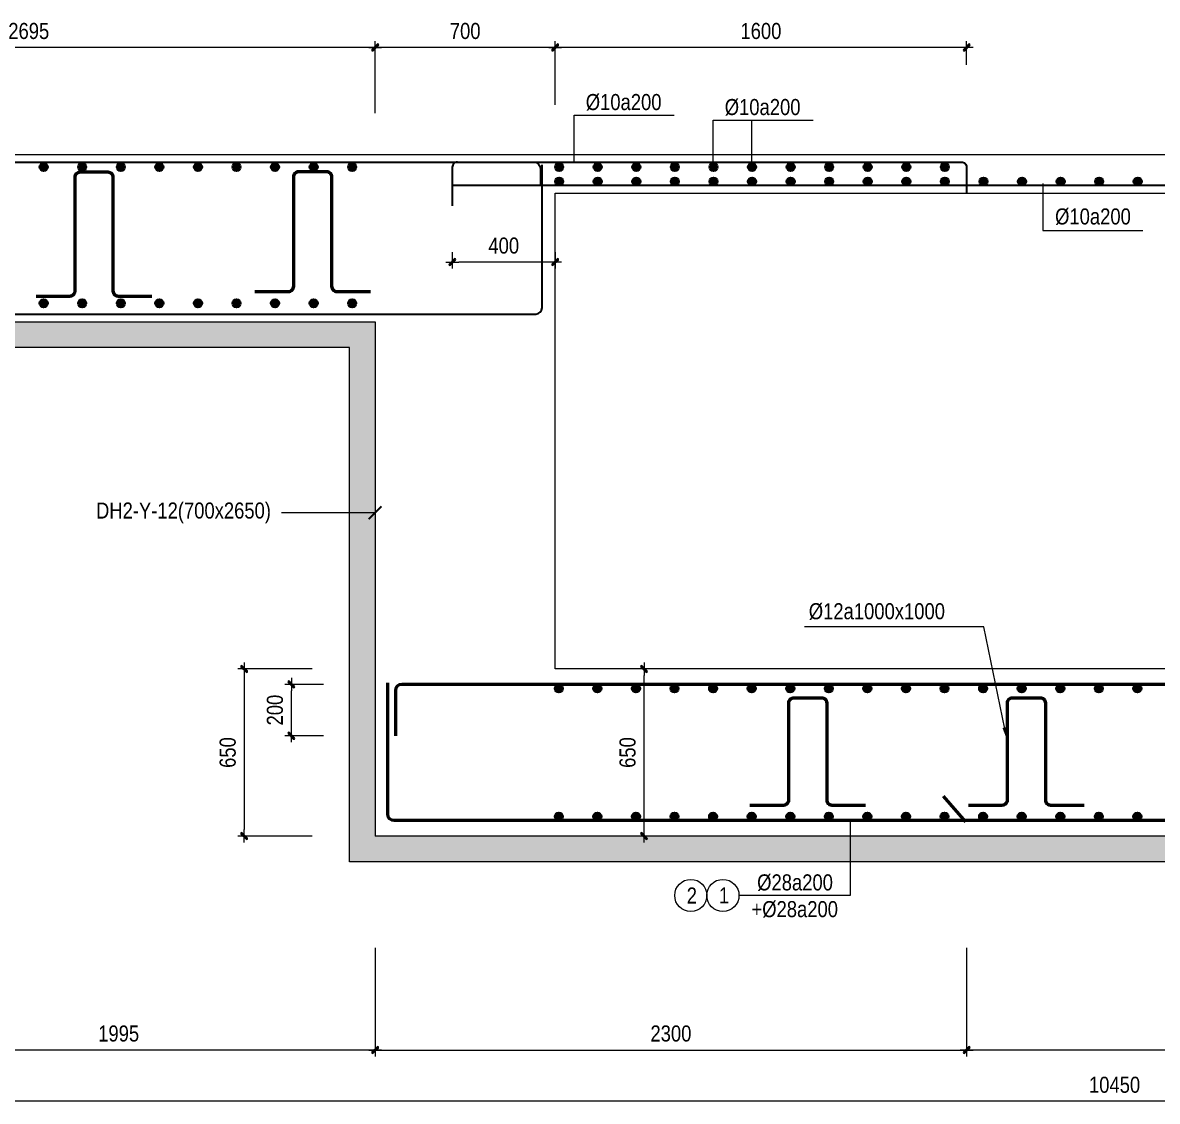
# Model space of a CAD drawing. Header units: millimetres. Extents: x 2356525 to 2927188, y -665534 to -417818.
# Drawn here: x 2579096 to 2583508, y -606004 to -601809 of the extents above; entities that cross this region are included whole.
import ezdxf
from ezdxf.enums import TextEntityAlignment as Align

# ---------------------------------------------------------------- set-up
doc = ezdxf.new("R2010")
doc.units = ezdxf.units.MM
doc.header["$LTSCALE"] = 200
doc.header["$MEASUREMENT"] = 0
doc.layers.get('0').update_dxf_attribs({"lineweight": 9})
doc.layers.get('Defpoints').update_dxf_attribs({"color": 10, "lineweight": 0})
for name, color, linetype, lineweight in [('CTHEP', 50, 'Continuous', 50), ('DBAO', 90, 'Continuous', 13), ('DGIONG', 130, 'Continuous', 13), ('HATCH', 154, 'Continuous', 9), ('KTH', 154, 'Continuous', 9), ('Start Thepsan lop duoi', 6, 'Continuous', 30), ('STICK', 1, 'Continuous', 9), ('TEXT', 7, 'Continuous', 15)]:
    doc.layers.add(name, color=color, linetype=linetype, lineweight=lineweight)
doc.styles.add('Star-HelCon', font='')
doc.styles.add('TTP-HelCon', font='')
doc.styles.get('Star-HelCon').set_extended_font_data('VNI-Helve-Condense')
doc.styles.get('TTP-HelCon').set_extended_font_data('VNI-Helve-Condense')
doc.dimstyles.new('TTP-100', dxfattribs={"dimscale": 100, "dimtxt": 2.5, "dimasz": 1, "dimexe": 1, "dimexo": 0, "dimgap": 0.09, "dimtad": 0, "dimdec": 4, "dimrnd": 1, "dimdsep": 46, "dimtxsty": 'TTP-HelCon', "dimblk": 'Stick', "dimcen": 0.09, "dimdle": 1.5, "dimclrd": 256, "dimclre": 256, "dimclrt": 7, "dimadec": 0, "dimazin": 0, "dimtfac": 1, "dimtdec": 4, "dimtix": 1, "dimtmove": 0, "dimatfit": 3, "dimfxl": 1, "dimtvp": 1, "dimtolj": 1, "dimtzin": 0, "dimlwd": -1, "dimlwe": -1, "dimarcsym": 1})
doc.dimstyles.new('TTP-25', dxfattribs={"dimscale": 25, "dimtxt": 2.5, "dimasz": 1, "dimexe": 1, "dimexo": 1, "dimgap": 0.09, "dimtad": 0, "dimdec": 4, "dimrnd": 1, "dimzin": 9, "dimdsep": 46, "dimtxsty": 'TTP-HelCon', "dimblk": 'Stick', "dimcen": 0.09, "dimdle": 1.5, "dimclrd": 256, "dimclre": 256, "dimclrt": 7, "dimadec": 0, "dimazin": 0, "dimtfac": 1, "dimtdec": 4, "dimtmove": 0, "dimatfit": 3, "dimldrblk": 'ARCHTICK', "dimfxl": 1, "dimtvp": 1, "dimtolj": 1, "dimtzin": 0, "dimarcsym": 0})

# ---------------------------------------------------------------- blocks, each defined once
blk = doc.blocks.new('Stick')
at = {"layer": 'STICK'}
h = blk.add_hatch(color=256, dxfattribs=at)
edge = h.paths.add_edge_path()
edge.add_line((0.3, 0.5), (-0.5, -0.3))
edge.add_arc((-0.4, -0.4), 0.141, 135, 315)
edge.add_line((-0.3, -0.5), (0.5, 0.3))
edge.add_arc((0.4, 0.4), 0.141, 315, 495)
blk.add_line((1, 0), (-1, 0), dxfattribs=at)
blk.add_lwpolyline([(0.3, 0.5), (-0.5, -0.3, 1), (-0.3, -0.5), (0.5, 0.3, 1), (0.3, 0.5, 1)], format="xyb", dxfattribs=at)
blk = doc.blocks.new('*D543')
at = {"layer": 'Defpoints', "color": 0, "transparency": 16777216}
for p in [(893.8, 926.4, 0), (2493.9, 833.9, 0), (893.8, 678.8, 0)]:
    blk.add_point(p, dxfattribs=at)
at = {"layer": 'KTH', "lineweight": -2, "transparency": 16777216}
for p, q in [((893.8, 703.8, 0), (893.8, 951.4, 0)), ((2493.9, 858.9, 0), (2493.9, 951.4, 0)), ((2468.9, 926.4, 0), (918.8, 926.4, 0))]:
    blk.add_line(p, q, dxfattribs=at)
at = {"layer": 'KTH', "lineweight": -2, "transparency": 16777216, "xscale": 25, "yscale": 25, "zscale": 25, "rotation": 180}
blk.add_blockref('Stick', (893.8, 926.4, 0), dxfattribs=at)
at = {"layer": 'KTH', "lineweight": -2, "transparency": 16777216, "xscale": 25, "yscale": 25, "zscale": 25}
blk.add_blockref('Stick', (2493.9, 926.4, 0), dxfattribs=at)
at = {"layer": 'KTH', "color": 7, "transparency": 16777216, "insert": (1693.9, 990.2, 0), "char_height": 62.5, "attachment_point": 5, "style": 'TTP-HelCon'}
blk.add_mtext('\\A1;1600', dxfattribs=at)
blk = doc.blocks.new('_ArchTick')
at = {"color": 0, "linetype": 'ByBlock', "const_width": 0.15}
blk.add_lwpolyline([(-0.5, -0.5), (0.5, 0.5)], dxfattribs=at)
blk = doc.blocks.new('*D544')
at = {"layer": 'Defpoints', "color": 0, "transparency": 16777216}
for p in [(-2155.8, -2549.6, 0), (8294.2, -2549.6, 0), (-2155.8, -3172.1, 0)]:
    blk.add_point(p, dxfattribs=at)
at = {"layer": 'KTH', "lineweight": -2, "transparency": 16777216}
for p, q in [((-2155.8, -2574.6, 0), (-2155.8, -3197.1, 0)), ((8294.2, -2574.6, 0), (8294.2, -3197.1, 0)), ((8269.2, -3172.1, 0), (-2130.8, -3172.1, 0))]:
    blk.add_line(p, q, dxfattribs=at)
at = {"layer": 'KTH', "lineweight": -2, "transparency": 16777216, "xscale": 25, "yscale": 25, "zscale": 25, "rotation": 180}
blk.add_blockref('Stick', (-2155.8, -3172.1, 0), dxfattribs=at)
at = {"layer": 'KTH', "lineweight": -2, "transparency": 16777216, "xscale": 25, "yscale": 25, "zscale": 25}
blk.add_blockref('Stick', (8294.2, -3172.1, 0), dxfattribs=at)
at = {"layer": 'KTH', "color": 7, "transparency": 16777216, "insert": (3069.2, -3108.2, 0), "char_height": 62.5, "attachment_point": 5, "style": 'TTP-HelCon'}
blk.add_mtext('\\A1;10450', dxfattribs=at)
blk = doc.blocks.new('*D545')
at = {"layer": 'Defpoints', "color": 0, "transparency": 16777216}
for p in [(1239.2, -1490.6, 0), (1421.3, -1490.6, 0), (1421.3, -2140.6, 0)]:
    blk.add_point(p, dxfattribs=at)
at = {"layer": 'KTH', "lineweight": -2, "transparency": 16777216}
for p, q in [((1396.3, -1490.6, 0), (1214.2, -1490.6, 0)), ((1239.2, -2115.6, 0), (1239.2, -1515.6, 0)), ((1396.3, -2140.6, 0), (1214.2, -2140.6, 0))]:
    blk.add_line(p, q, dxfattribs=at)
at = {"layer": 'KTH', "lineweight": -2, "transparency": 16777216, "xscale": 25, "yscale": 25, "zscale": 25}
for p, rotation in [((1239.2, -1490.6, 0), 90), ((1239.2, -2140.6, 0), 270)]:
    blk.add_blockref('Stick', p, dxfattribs=dict(at, rotation=rotation))
at = {"layer": 'KTH', "color": 7, "transparency": 16777216, "insert": (1175.4, -1815.6, 0), "char_height": 62.5, "attachment_point": 5, "rotation": 90, "style": 'TTP-HelCon'}
blk.add_mtext('\\A1;650', dxfattribs=at)
blk = doc.blocks.new('*D552')
at = {"layer": 'Defpoints', "color": 0, "transparency": 16777216}
for p in [(493.8, 155.8, 0), (893.8, 155.8, 0), (493.8, 91.8, 0)]:
    blk.add_point(p, dxfattribs=at)
at = {"layer": 'KTH', "lineweight": -2, "transparency": 16777216}
for p, q in [((493.8, 130.8, 0), (493.8, 66.8, 0)), ((868.8, 91.8, 0), (518.8, 91.8, 0)), ((893.8, 130.8, 0), (893.8, 66.8, 0))]:
    blk.add_line(p, q, dxfattribs=at)
at = {"layer": 'KTH', "lineweight": -2, "transparency": 16777216, "xscale": 25, "yscale": 25, "zscale": 25, "rotation": 180}
blk.add_blockref('Stick', (493.8, 91.8, 0), dxfattribs=at)
at = {"layer": 'KTH', "lineweight": -2, "transparency": 16777216, "xscale": 25, "yscale": 25, "zscale": 25}
blk.add_blockref('Stick', (893.8, 91.8, 0), dxfattribs=at)
at = {"layer": 'KTH', "color": 7, "transparency": 16777216, "insert": (693.8, 155.6, 0), "char_height": 62.5, "attachment_point": 5, "style": 'TTP-HelCon'}
blk.add_mtext('\\A1;400', dxfattribs=at)
blk = doc.blocks.new('*D556')
at = {"layer": 'Defpoints', "color": 0, "transparency": 16777216}
for p in [(193.8, -2549.6, 0), (2493.9, -2549.6, 0), (2493.9, -2972.6, 0)]:
    blk.add_point(p, dxfattribs=at)
at = {"layer": 'KTH', "lineweight": -2, "transparency": 16777216}
for p, q in [((193.8, -2574.6, 0), (193.8, -2997.6, 0)), ((2493.9, -2574.6, 0), (2493.9, -2997.6, 0)), ((218.8, -2972.6, 0), (2468.9, -2972.6, 0))]:
    blk.add_line(p, q, dxfattribs=at)
at = {"layer": 'KTH', "lineweight": -2, "transparency": 16777216, "xscale": 25, "yscale": 25, "zscale": 25, "rotation": 180}
blk.add_blockref('Stick', (193.8, -2972.6, 0), dxfattribs=at)
at = {"layer": 'KTH', "lineweight": -2, "transparency": 16777216, "xscale": 25, "yscale": 25, "zscale": 25}
blk.add_blockref('Stick', (2493.9, -2972.6, 0), dxfattribs=at)
at = {"layer": 'KTH', "color": 7, "transparency": 16777216, "insert": (1343.9, -2908.7, 0), "char_height": 62.5, "attachment_point": 5, "style": 'TTP-HelCon'}
blk.add_mtext('\\A1;2300', dxfattribs=at)
blk = doc.blocks.new('*D557')
at = {"layer": 'Defpoints', "color": 0, "transparency": 16777216}
for p in [(2493.9, -2810.1, 0), (5694.1, -2810.1, 0), (2493.9, -2972.6, 0)]:
    blk.add_point(p, dxfattribs=at)
at = {"layer": 'KTH', "lineweight": -2, "transparency": 16777216}
for p, q in [((2493.9, -2835.1, 0), (2493.9, -2997.6, 0)), ((5694.1, -2835.1, 0), (5694.1, -2997.6, 0)), ((5669.1, -2972.6, 0), (2518.9, -2972.6, 0))]:
    blk.add_line(p, q, dxfattribs=at)
at = {"layer": 'KTH', "lineweight": -2, "transparency": 16777216, "xscale": 25, "yscale": 25, "zscale": 25, "rotation": 180}
blk.add_blockref('Stick', (2493.9, -2972.6, 0), dxfattribs=at)
at = {"layer": 'KTH', "lineweight": -2, "transparency": 16777216, "xscale": 25, "yscale": 25, "zscale": 25}
blk.add_blockref('Stick', (5694.1, -2972.6, 0), dxfattribs=at)
at = {"layer": 'KTH', "color": 7, "transparency": 16777216, "insert": (4094, -2908.7, 0), "char_height": 62.5, "attachment_point": 5, "style": 'TTP-HelCon'}
blk.add_mtext('\\A1;3200', dxfattribs=at)
blk = doc.blocks.new('*D558')
at = {"layer": 'Defpoints', "color": 0, "transparency": 16777216}
for p in [(-132.1, -1550.6, 0), (18.2, -1550.6, 0), (18.2, -1750.6, 0)]:
    blk.add_point(p, dxfattribs=at)
at = {"layer": 'KTH', "lineweight": -2, "transparency": 16777216}
for p, q in [((-6.8, -1550.6, 0), (-157.1, -1550.6, 0)), ((-132.1, -1725.6, 0), (-132.1, -1575.6, 0)), ((-6.8, -1750.6, 0), (-157.1, -1750.6, 0))]:
    blk.add_line(p, q, dxfattribs=at)
at = {"layer": 'KTH', "lineweight": -2, "transparency": 16777216, "xscale": 25, "yscale": 25, "zscale": 25}
for p, rotation in [((-132.1, -1550.6, 0), 90), ((-132.1, -1750.6, 0), 270)]:
    blk.add_blockref('Stick', p, dxfattribs=dict(at, rotation=rotation))
at = {"layer": 'KTH', "color": 7, "transparency": 16777216, "insert": (-195.9, -1650.6, 0), "char_height": 62.5, "attachment_point": 5, "rotation": 90, "style": 'TTP-HelCon'}
blk.add_mtext('\\A1;200', dxfattribs=at)
blk = doc.blocks.new('*D559')
at = {"layer": 'Defpoints', "color": 0, "transparency": 16777216}
for p in [(-2500.8, 926.4, 0), (-2500.8, 833.9, 0), (193.9, 833.9, 0)]:
    blk.add_point(p, dxfattribs=at)
at = {"layer": 'KTH', "lineweight": -2, "transparency": 16777216}
for p, q in [((-2500.8, 858.9, 0), (-2500.8, 951.4, 0)), ((193.9, 858.9, 0), (193.9, 951.4, 0)), ((168.9, 926.4, 0), (-2475.8, 926.4, 0))]:
    blk.add_line(p, q, dxfattribs=at)
at = {"layer": 'KTH', "lineweight": -2, "transparency": 16777216, "xscale": 25, "yscale": 25, "zscale": 25, "rotation": 180}
blk.add_blockref('Stick', (-2500.8, 926.4, 0), dxfattribs=at)
at = {"layer": 'KTH', "lineweight": -2, "transparency": 16777216, "xscale": 25, "yscale": 25, "zscale": 25}
blk.add_blockref('Stick', (193.9, 926.4, 0), dxfattribs=at)
at = {"layer": 'KTH', "color": 7, "transparency": 16777216, "insert": (-1153.4, 990.2, 0), "char_height": 62.5, "attachment_point": 5, "style": 'TTP-HelCon'}
blk.add_mtext('\\A1;2695', dxfattribs=at)
blk = doc.blocks.new('*D560')
at = {"layer": 'Defpoints', "color": 0, "transparency": 16777216}
for p in [(-1801.2, -2549.6, 0), (193.8, -2549.6, 0), (-1801.2, -2972.6, 0)]:
    blk.add_point(p, dxfattribs=at)
at = {"layer": 'KTH', "lineweight": -2, "transparency": 16777216}
for p, q in [((-1801.2, -2574.6, 0), (-1801.2, -2997.6, 0)), ((193.8, -2574.6, 0), (193.8, -2997.6, 0)), ((168.8, -2972.6, 0), (-1776.2, -2972.6, 0))]:
    blk.add_line(p, q, dxfattribs=at)
at = {"layer": 'KTH', "lineweight": -2, "transparency": 16777216, "xscale": 25, "yscale": 25, "zscale": 25, "rotation": 180}
blk.add_blockref('Stick', (-1801.2, -2972.6, 0), dxfattribs=at)
at = {"layer": 'KTH', "lineweight": -2, "transparency": 16777216, "xscale": 25, "yscale": 25, "zscale": 25}
blk.add_blockref('Stick', (193.8, -2972.6, 0), dxfattribs=at)
at = {"layer": 'KTH', "color": 7, "transparency": 16777216, "insert": (-803.7, -2908.7, 0), "char_height": 62.5, "attachment_point": 5, "style": 'TTP-HelCon'}
blk.add_mtext('\\A1;1995', dxfattribs=at)
blk = doc.blocks.new('*D563')
at = {"layer": 'Defpoints', "color": 0, "transparency": 16777216}
for p in [(-26.4, -1490.6, 0), (-315.7, -2140.6, 0), (-26.4, -2140.6, 0)]:
    blk.add_point(p, dxfattribs=at)
at = {"layer": 'KTH', "lineweight": -2, "transparency": 16777216}
for p, q in [((-51.4, -1490.6, 0), (-340.7, -1490.6, 0)), ((-315.7, -1515.6, 0), (-315.7, -2115.6, 0)), ((-51.4, -2140.6, 0), (-340.7, -2140.6, 0))]:
    blk.add_line(p, q, dxfattribs=at)
at = {"layer": 'KTH', "lineweight": -2, "transparency": 16777216, "xscale": 25, "yscale": 25, "zscale": 25}
for p, rotation in [((-315.7, -1490.6, 0), 90), ((-315.7, -2140.6, 0), 270)]:
    blk.add_blockref('Stick', p, dxfattribs=dict(at, rotation=rotation))
at = {"layer": 'KTH', "color": 7, "transparency": 16777216, "insert": (-379.5, -1815.6, 0), "char_height": 62.5, "attachment_point": 5, "rotation": 90, "style": 'TTP-HelCon'}
blk.add_mtext('\\A1;650', dxfattribs=at)
blk = doc.blocks.new('*D564')
at = {"layer": 'Defpoints', "color": 0, "transparency": 16777216}
for p in [(193.8, 926.4, 0), (893.8, 678.8, 0), (193.8, 645.9, 0)]:
    blk.add_point(p, dxfattribs=at)
at = {"layer": 'KTH', "lineweight": -2, "transparency": 16777216}
for p, q in [((193.8, 670.9, 0), (193.8, 951.4, 0)), ((893.8, 703.8, 0), (893.8, 951.4, 0)), ((868.8, 926.4, 0), (218.8, 926.4, 0))]:
    blk.add_line(p, q, dxfattribs=at)
at = {"layer": 'KTH', "lineweight": -2, "transparency": 16777216, "xscale": 25, "yscale": 25, "zscale": 25, "rotation": 180}
blk.add_blockref('Stick', (193.8, 926.4, 0), dxfattribs=at)
at = {"layer": 'KTH', "lineweight": -2, "transparency": 16777216, "xscale": 25, "yscale": 25, "zscale": 25}
blk.add_blockref('Stick', (893.8, 926.4, 0), dxfattribs=at)
at = {"layer": 'KTH', "color": 7, "transparency": 16777216, "insert": (543.8, 990.2, 0), "char_height": 62.5, "attachment_point": 5, "style": 'TTP-HelCon'}
blk.add_mtext('\\A1;700', dxfattribs=at)
blk = doc.blocks.new('zsfdxgfh')
at = {"layer": 'HATCH'}
h = blk.add_hatch(dxfattribs=at)
h.set_pattern_fill('AR-CONC', color=256, scale=25, style=0)
h.set_pattern_definition([(50, (-2580273.02, 602831.82), (179.315046, -15.688034), [18.75, -206.25]), (355, (-2580273.02, 602831.82), (-34.687833, 188.048033), [15, -165]), (100.4514, (-2580258.07, 602830.51), (144.627345, 172.359886), [15.935047, -175.285528]), (46.1842, (-2580273.02, 602881.82), (266.810262, -41.379754), [28.125, -309.375]), (96.6356, (-2580250.78, 602878.37), (233.665676, 243.529468), [23.902572, -262.92825]), (351.1842, (-2580273.02, 602881.82), (233.665486, 243.52965), [22.5, -247.5]), (21, (-2580248.02, 602869.32), (149.226763, -100.654723), [18.75, -206.25]), (326, (-2580248.02, 602869.32), (60.828833, 181.287511), [15, -165]), (71.4514, (-2580235.58, 602860.93), (210.055657, 80.632624), [15.935047, -175.285528]), (37.5, (-2580273.02, 602831.82), (3.0399638, 83.2234635), [0, -163, 0, -167.5, 0, -165.625]), (7.5, (-2580273.02, 602831.82), (65.7673844, 98.602928), [0, -95.5, 0, -159.25, 0, -63.125]), (327.5, (-2580328.77, 602831.82), (133.455609, -5.638718), [0, -62.5, 0, -195, 0, -258.75]), (317.5, (-2580353.77, 602831.82), (145.7965423, 25.0262456), [0, -81.25, 0, -129.5, 0, -183.75])])
h.paths.add_polyline_path([(8694.09261, -240.55387), (11694.41344, -240.55386), (11694.41344, -140.55386), (12557.79225, -140.55385), (12557.79222, -40.5536), (11594.41344, -40.55356), (11594.41344, -140.55386), (9422.19353, -140.55387), (8594.08645, -140.55387), (8594.08645, -2140.60882), (193.81302, -2140.60882), (193.81301, -140.55473), (-1806.06956, -140.55439), (-1806.06954, -1390.52809), (-2506.18698, -1390.52809), (-2506.18678, -40.55426), (-3560.95211, -40.55406), (-3560.95187, -140.5552), (-3341.68698, -140.55468), (-2605.82998, -140.55469), (-2606.22456, -1490.52809), (-1706.06954, -1490.52809), (-1706.06954, -240.55471), (93.81302, -240.55473), (93.69255, -2240.11534), (8694.21587, -2240.60882)])
at = {"layer": 'Start Thepsan lop duoi'}
h = blk.add_hatch(color=256, dxfattribs=at)
h.dxf.hatch_style = 1
h.paths.add_polyline_path([(-1111.42952, 461.32923, -1), (-1079.59472, 461.32923, -1)])
h = blk.add_hatch(color=256, dxfattribs=at)
h.dxf.hatch_style = 1
h.paths.add_polyline_path([(-961.42952, 461.32923, -1), (-929.59472, 461.32923, -1)])
h = blk.add_hatch(color=256, dxfattribs=at)
h.dxf.hatch_style = 1
h.paths.add_polyline_path([(-811.42952, 461.32923, -1), (-779.59472, 461.32923, -1)])
h = blk.add_hatch(color=256, dxfattribs=at)
h.dxf.hatch_style = 1
h.paths.add_polyline_path([(-661.42952, 461.32923, -1), (-629.59472, 461.32923, -1)])
h = blk.add_hatch(color=256, dxfattribs=at)
h.dxf.hatch_style = 1
h.paths.add_polyline_path([(-511.42952, 461.32923, -1), (-479.59472, 461.32923, -1)])
h = blk.add_hatch(color=256, dxfattribs=at)
h.dxf.hatch_style = 1
h.paths.add_polyline_path([(-361.42952, 461.32923, -1), (-329.59472, 461.32923, -1)])
h = blk.add_hatch(color=256, dxfattribs=at)
h.dxf.hatch_style = 1
h.paths.add_polyline_path([(-211.42952, 461.32923, -1), (-179.59472, 461.32923, -1)])
h = blk.add_hatch(color=256, dxfattribs=at)
h.dxf.hatch_style = 1
h.paths.add_polyline_path([(-61.42952, 461.32923, -1), (-29.59472, 461.32923, -1)])
h = blk.add_hatch(color=256, dxfattribs=at)
h.dxf.hatch_style = 1
h.paths.add_polyline_path([(88.57048, 461.32923, -1), (120.40528, 461.32923, -1)])
h = blk.add_hatch(color=256, dxfattribs=at)
h.dxf.hatch_style = 1
h.paths.add_polyline_path([(893.39698, 461.32923, -1), (925.23178, 461.32923, -1)])
h = blk.add_hatch(color=256, dxfattribs=at)
h.dxf.hatch_style = 1
h.paths.add_polyline_path([(1043.39698, 461.32923, -1), (1075.23178, 461.32923, -1)])
h = blk.add_hatch(color=256, dxfattribs=at)
h.dxf.hatch_style = 1
h.paths.add_polyline_path([(1193.39698, 461.32923, -1), (1225.23178, 461.32923, -1)])
h = blk.add_hatch(color=256, dxfattribs=at)
h.dxf.hatch_style = 1
h.paths.add_polyline_path([(1343.39698, 461.32923, -1), (1375.23178, 461.32923, -1)])
h = blk.add_hatch(color=256, dxfattribs=at)
h.dxf.hatch_style = 1
h.paths.add_polyline_path([(1493.39698, 461.32923, -1), (1525.23178, 461.32923, -1)])
h = blk.add_hatch(color=256, dxfattribs=at)
h.dxf.hatch_style = 1
h.paths.add_polyline_path([(1643.39698, 461.32923, -1), (1675.23178, 461.32923, -1)])
h = blk.add_hatch(color=256, dxfattribs=at)
h.dxf.hatch_style = 1
h.paths.add_polyline_path([(1793.39698, 461.32923, -1), (1825.23178, 461.32923, -1)])
h = blk.add_hatch(color=256, dxfattribs=at)
h.dxf.hatch_style = 1
h.paths.add_polyline_path([(1943.39698, 461.32923, -1), (1975.23178, 461.32923, -1)])
h = blk.add_hatch(color=256, dxfattribs=at)
h.dxf.hatch_style = 1
h.paths.add_polyline_path([(2093.39698, 461.32923, -1), (2125.23178, 461.32923, -1)])
h = blk.add_hatch(color=256, dxfattribs=at)
h.dxf.hatch_style = 1
h.paths.add_polyline_path([(2243.39698, 461.32923, -1), (2275.23178, 461.32923, -1)])
h = blk.add_hatch(color=256, dxfattribs=at)
h.dxf.hatch_style = 1
h.paths.add_polyline_path([(2393.39698, 461.32923, -1), (2425.23178, 461.32923, -1)])
h = blk.add_hatch(color=256, dxfattribs=at)
h.dxf.hatch_style = 1
h.paths.add_polyline_path([(893.39698, 405.31087, -1), (925.23178, 405.31087, -1)])
h = blk.add_hatch(color=256, dxfattribs=at)
h.dxf.hatch_style = 1
h.paths.add_polyline_path([(1043.39698, 405.31087, -1), (1075.23178, 405.31087, -1)])
h = blk.add_hatch(color=256, dxfattribs=at)
h.dxf.hatch_style = 1
h.paths.add_polyline_path([(1193.39698, 405.31087, -1), (1225.23178, 405.31087, -1)])
h = blk.add_hatch(color=256, dxfattribs=at)
h.dxf.hatch_style = 1
h.paths.add_polyline_path([(1343.39698, 405.31087, -1), (1375.23178, 405.31087, -1)])
h = blk.add_hatch(color=256, dxfattribs=at)
h.dxf.hatch_style = 1
h.paths.add_polyline_path([(1493.39698, 405.31087, -1), (1525.23178, 405.31087, -1)])
h = blk.add_hatch(color=256, dxfattribs=at)
h.dxf.hatch_style = 1
h.paths.add_polyline_path([(1643.39698, 405.31087, -1), (1675.23178, 405.31087, -1)])
h = blk.add_hatch(color=256, dxfattribs=at)
h.dxf.hatch_style = 1
h.paths.add_polyline_path([(1793.39698, 405.31087, -1), (1825.23178, 405.31087, -1)])
h = blk.add_hatch(color=256, dxfattribs=at)
h.dxf.hatch_style = 1
h.paths.add_polyline_path([(1943.39698, 405.31087, -1), (1975.23178, 405.31087, -1)])
h = blk.add_hatch(color=256, dxfattribs=at)
h.dxf.hatch_style = 1
h.paths.add_polyline_path([(2093.39698, 405.31087, -1), (2125.23178, 405.31087, -1)])
h = blk.add_hatch(color=256, dxfattribs=at)
h.dxf.hatch_style = 1
h.paths.add_polyline_path([(2243.39698, 405.31087, -1), (2275.23178, 405.31087, -1)])
h = blk.add_hatch(color=256, dxfattribs=at)
h.dxf.hatch_style = 1
h.paths.add_polyline_path([(2393.39698, 405.31087, -1), (2425.23178, 405.31087, -1)])
h = blk.add_hatch(color=256, dxfattribs=at)
h.dxf.hatch_style = 1
h.paths.add_polyline_path([(2543.39698, 405.31087, -1), (2575.23178, 405.31087, -1)])
h = blk.add_hatch(color=256, dxfattribs=at)
h.dxf.hatch_style = 1
h.paths.add_polyline_path([(2693.39698, 405.31087, -1), (2725.23178, 405.31087, -1)])
h = blk.add_hatch(color=256, dxfattribs=at)
h.dxf.hatch_style = 1
h.paths.add_polyline_path([(2843.39698, 405.31087, -1), (2875.23178, 405.31087, -1)])
h = blk.add_hatch(color=256, dxfattribs=at)
h.dxf.hatch_style = 1
h.paths.add_polyline_path([(2993.39698, 405.31087, -1), (3025.23178, 405.31087, -1)])
h = blk.add_hatch(color=256, dxfattribs=at)
h.dxf.hatch_style = 1
h.paths.add_polyline_path([(3143.39698, 405.31087, -1), (3175.23178, 405.31087, -1)])
h = blk.add_hatch(color=256, dxfattribs=at)
h.dxf.hatch_style = 1
h.paths.add_polyline_path([(-1111.42952, -68.30485, -1), (-1079.59472, -68.30485, -1)])
h = blk.add_hatch(color=256, dxfattribs=at)
h.dxf.hatch_style = 1
h.paths.add_polyline_path([(-961.42952, -68.30485, -1), (-929.59472, -68.30485, -1)])
h = blk.add_hatch(color=256, dxfattribs=at)
h.dxf.hatch_style = 1
h.paths.add_polyline_path([(-811.42952, -68.30485, -1), (-779.59472, -68.30485, -1)])
h = blk.add_hatch(color=256, dxfattribs=at)
h.dxf.hatch_style = 1
h.paths.add_polyline_path([(-661.42952, -68.30485, -1), (-629.59472, -68.30485, -1)])
h = blk.add_hatch(color=256, dxfattribs=at)
h.dxf.hatch_style = 1
h.paths.add_polyline_path([(-511.42952, -68.30485, -1), (-479.59472, -68.30485, -1)])
h = blk.add_hatch(color=256, dxfattribs=at)
h.dxf.hatch_style = 1
h.paths.add_polyline_path([(-361.42952, -68.30485, -1), (-329.59472, -68.30485, -1)])
h = blk.add_hatch(color=256, dxfattribs=at)
h.dxf.hatch_style = 1
h.paths.add_polyline_path([(-211.42952, -68.30485, -1), (-179.59472, -68.30485, -1)])
h = blk.add_hatch(color=256, dxfattribs=at)
h.dxf.hatch_style = 1
h.paths.add_polyline_path([(-61.42952, -68.30485, -1), (-29.59472, -68.30485, -1)])
h = blk.add_hatch(color=256, dxfattribs=at)
h.dxf.hatch_style = 1
h.paths.add_polyline_path([(88.57048, -68.30485, -1), (120.40528, -68.30485, -1)])
h = blk.add_hatch(color=256, dxfattribs=at)
h.dxf.hatch_style = 1
h.paths.add_polyline_path([(891.99098, -1566.52437, -1), (923.82578, -1566.52437, -1)])
h = blk.add_hatch(color=256, dxfattribs=at)
h.dxf.hatch_style = 1
h.paths.add_polyline_path([(1041.99098, -1566.52437, -1), (1073.82578, -1566.52437, -1)])
h = blk.add_hatch(color=256, dxfattribs=at)
h.dxf.hatch_style = 1
h.paths.add_polyline_path([(1191.99098, -1566.52437, -1), (1223.82578, -1566.52437, -1)])
h = blk.add_hatch(color=256, dxfattribs=at)
h.dxf.hatch_style = 1
h.paths.add_polyline_path([(1341.99098, -1566.52437, -1), (1373.82578, -1566.52437, -1)])
h = blk.add_hatch(color=256, dxfattribs=at)
h.dxf.hatch_style = 1
h.paths.add_polyline_path([(1491.99098, -1566.52437, -1), (1523.82578, -1566.52437, -1)])
h = blk.add_hatch(color=256, dxfattribs=at)
h.dxf.hatch_style = 1
h.paths.add_polyline_path([(1641.99098, -1566.52437, -1), (1673.82578, -1566.52437, -1)])
h = blk.add_hatch(color=256, dxfattribs=at)
h.dxf.hatch_style = 1
h.paths.add_polyline_path([(1791.99098, -1566.52437, -1), (1823.82578, -1566.52437, -1)])
h = blk.add_hatch(color=256, dxfattribs=at)
h.dxf.hatch_style = 1
h.paths.add_polyline_path([(1941.99098, -1566.52437, -1), (1973.82578, -1566.52437, -1)])
h = blk.add_hatch(color=256, dxfattribs=at)
h.dxf.hatch_style = 1
h.paths.add_polyline_path([(2091.99098, -1566.52437, -1), (2123.82578, -1566.52437, -1)])
h = blk.add_hatch(color=256, dxfattribs=at)
h.dxf.hatch_style = 1
h.paths.add_polyline_path([(2241.99098, -1566.52437, -1), (2273.82578, -1566.52437, -1)])
h = blk.add_hatch(color=256, dxfattribs=at)
h.dxf.hatch_style = 1
h.paths.add_polyline_path([(2391.99098, -1566.52437, -1), (2423.82578, -1566.52437, -1)])
h = blk.add_hatch(color=256, dxfattribs=at)
h.dxf.hatch_style = 1
h.paths.add_polyline_path([(2541.99098, -1566.52437, -1), (2573.82578, -1566.52437, -1)])
h = blk.add_hatch(color=256, dxfattribs=at)
h.dxf.hatch_style = 1
h.paths.add_polyline_path([(2691.99098, -1566.52437, -1), (2723.82578, -1566.52437, -1)])
h = blk.add_hatch(color=256, dxfattribs=at)
h.dxf.hatch_style = 1
h.paths.add_polyline_path([(2841.99098, -1566.52437, -1), (2873.82578, -1566.52437, -1)])
h = blk.add_hatch(color=256, dxfattribs=at)
h.dxf.hatch_style = 1
h.paths.add_polyline_path([(2991.99098, -1566.52437, -1), (3023.82578, -1566.52437, -1)])
h = blk.add_hatch(color=256, dxfattribs=at)
h.dxf.hatch_style = 1
h.paths.add_polyline_path([(3141.99098, -1566.52437, -1), (3173.82578, -1566.52437, -1)])
h = blk.add_hatch(color=256, dxfattribs=at)
h.dxf.hatch_style = 1
h.paths.add_polyline_path([(891.99097, -2064.69204, -1), (923.82577, -2064.69204, -1)])
h = blk.add_hatch(color=256, dxfattribs=at)
h.dxf.hatch_style = 1
h.paths.add_polyline_path([(1041.99097, -2064.69204, -1), (1073.82577, -2064.69204, -1)])
h = blk.add_hatch(color=256, dxfattribs=at)
h.dxf.hatch_style = 1
h.paths.add_polyline_path([(1191.99097, -2064.69204, -1), (1223.82577, -2064.69204, -1)])
h = blk.add_hatch(color=256, dxfattribs=at)
h.dxf.hatch_style = 1
h.paths.add_polyline_path([(1341.99097, -2064.69204, -1), (1373.82577, -2064.69204, -1)])
h = blk.add_hatch(color=256, dxfattribs=at)
h.dxf.hatch_style = 1
h.paths.add_polyline_path([(1491.99097, -2064.69204, -1), (1523.82577, -2064.69204, -1)])
h = blk.add_hatch(color=256, dxfattribs=at)
h.dxf.hatch_style = 1
h.paths.add_polyline_path([(1641.99097, -2064.69204, -1), (1673.82577, -2064.69204, -1)])
h = blk.add_hatch(color=256, dxfattribs=at)
h.dxf.hatch_style = 1
h.paths.add_polyline_path([(1791.99097, -2064.69204, -1), (1823.82577, -2064.69204, -1)])
h = blk.add_hatch(color=256, dxfattribs=at)
h.dxf.hatch_style = 1
h.paths.add_polyline_path([(1941.99097, -2064.69204, -1), (1973.82577, -2064.69204, -1)])
h = blk.add_hatch(color=256, dxfattribs=at)
h.dxf.hatch_style = 1
h.paths.add_polyline_path([(2091.99097, -2064.69204, -1), (2123.82577, -2064.69204, -1)])
h = blk.add_hatch(color=256, dxfattribs=at)
h.dxf.hatch_style = 1
h.paths.add_polyline_path([(2241.99097, -2064.69204, -1), (2273.82577, -2064.69204, -1)])
h = blk.add_hatch(color=256, dxfattribs=at)
h.dxf.hatch_style = 1
h.paths.add_polyline_path([(2391.99097, -2064.69204, -1), (2423.82577, -2064.69204, -1)])
h = blk.add_hatch(color=256, dxfattribs=at)
h.dxf.hatch_style = 1
h.paths.add_polyline_path([(2541.99097, -2064.69204, -1), (2573.82577, -2064.69204, -1)])
h = blk.add_hatch(color=256, dxfattribs=at)
h.dxf.hatch_style = 1
h.paths.add_polyline_path([(2691.99097, -2064.69204, -1), (2723.82577, -2064.69204, -1)])
h = blk.add_hatch(color=256, dxfattribs=at)
h.dxf.hatch_style = 1
h.paths.add_polyline_path([(2841.99097, -2064.69204, -1), (2873.82577, -2064.69204, -1)])
h = blk.add_hatch(color=256, dxfattribs=at)
h.dxf.hatch_style = 1
h.paths.add_polyline_path([(2991.99097, -2064.69204, -1), (3023.82577, -2064.69204, -1)])
h = blk.add_hatch(color=256, dxfattribs=at)
h.dxf.hatch_style = 1
h.paths.add_polyline_path([(3141.99097, -2064.69204, -1), (3173.82577, -2064.69204, -1)])
at = {"layer": 'CTHEP'}
blk.add_line((2490.62237, -2084.82745, 0), (2403.73623, -1985.64341, 0), dxfattribs=at)
at = {"layer": 'CTHEP', "elevation": 0}
for points in [[(175.51352, -23.79129), (45.68285, -23.79129, -0.4142135624), (25.68285, -3.79129), (25.68285, 422.59738, 0.4142135624), (5.68285, 442.59738), (-104.31715, 442.59738, 0.4142135624), (-124.31715, 422.59738), (-124.31715, -3.79129, -0.4142135624), (-144.31715, -23.79129), (-274.13903, -23.79129)], [(-674.77335, -41.72729), (-804.60402, -41.72729, -0.4142135624), (-824.60402, -21.72729), (-824.60402, 421.02209, 0.4142135624), (-844.60402, 441.02209), (-954.60402, 441.02209, 0.4142135624), (-974.60402, 421.02209), (-974.60402, -21.72729, -0.4142135624), (-994.60402, -41.72729), (-1124.4259, -41.72729)], [(2100.94492, -2021.31638), (1971.11424, -2021.31638, -0.4142135624), (1951.11424, -2001.31638), (1951.11424, -1623.73603, 0.4142135624), (1931.11424, -1603.73603), (1821.11424, -1603.73603, 0.4142135624), (1801.11424, -1623.73603), (1801.11424, -2001.31638, -0.4142135624), (1781.11424, -2021.31638), (1651.29236, -2021.31638)], [(2951.23178, -2021.31638), (2821.40111, -2021.31638, -0.4142135624), (2801.40111, -2001.31638), (2801.40111, -1623.73603, 0.4142135624), (2781.40111, -1603.73603), (2671.40111, -1603.73603, 0.4142135624), (2651.40111, -1623.73603), (2651.40111, -2001.31638, -0.4142135624), (2631.40111, -2021.31638), (2501.57923, -2021.31638)]]:
    blk.add_lwpolyline(points, format="xyb", dxfattribs=at)
at = {"layer": 'CTHEP', "ltscale": 1000, "elevation": 0}
for points in [[(8545.10437, -1533.4139), (8545.10437, -2055.60945, -0.4142135651), (8520.10437, -2080.60945), (267.75803, -2080.60937, -0.4142135597), (242.75803, -2055.60937), (242.75803, -1545.03989)], [(8494.09569, -1750.60696), (8494.09569, -1575.60696, 0.4142135651), (8469.09569, -1550.60696), (297.3587, -1550.60704, 0.4142135597), (272.3587, -1575.60704), (272.3587, -1750.60704)]]:
    blk.add_lwpolyline(points, format="xyb", dxfattribs=at)
at = {"layer": 'CTHEP', "const_width": 12.5, "elevation": 0}
for points in [[(915.72181, -2065.56911, -1), (903.22181, -2065.56911, -1)], [(1515.72181, -2065.56911, -1), (1503.22181, -2065.56911, -1)], [(2115.72181, -2065.56911, -1), (2103.22181, -2065.56911, -1)], [(2715.72181, -2065.56911, -1), (2703.22181, -2065.56911, -1)]]:
    blk.add_lwpolyline(points, format="xyb", close=True, dxfattribs=at)
at = {"layer": 'DBAO'}
for p, q in [((8853.12271, 509.47758, 0), (-3560.95341, 509.47095, 0)), ((-1806.06954, -140.55439, 0), (193.81302, -140.55473, 0)), ((193.81302, -140.55473, 0), (193.81302, -2140.60882, 0)), ((93.81302, -240.55473, 0), (-1706.06954, -240.55471, 0)), ((93.69252, -2240.60882, 0), (93.81302, -240.55473, 0)), ((8594.08645, -2140.60882, 0), (193.81302, -2140.60882, 0)), ((993.94118, -2240.60882, 0), (93.69252, -2240.60882, 0)), ((8694.21587, -2240.60882, 0), (93.69255, -2240.11534, 0))]:
    blk.add_line(p, q, dxfattribs=at)
at = {"layer": 'DBAO', "elevation": 0}
blk.add_lwpolyline([(7293.8117, 359.39304), (7293.8117, -1490.60696), (893.81175, -1490.60696), (893.81175, 359.39304), (7293.8117, 359.39304)], dxfattribs=at)
at = {"layer": 'DGIONG', "elevation": 0}
for points in [[(968.24556, 480.63329), (968.24556, 663.48785), (1270.57256, 663.48785), (1356.16557, 663.48785)], [(2790.80687, 396.94759), (2790.80687, 214.09303), (3093.13387, 214.09303), (3178.72688, 214.09303)], [(2041.17508, -2080.60939), (2041.17508, -2371.36735), (1884.38683, -2371.36735), (1608.60917, -2371.36735)]]:
    blk.add_lwpolyline(points, dxfattribs=at)
at = {"layer": 'DGIONG'}
for points in [[(1508.72886, 461.26688), (1508.72886, 644.12143), (1811.05587, 644.12143), (1896.64887, 644.12143)], [(1658.72886, 461.26688), (1658.72886, 644.12143), (1896.64887, 644.12143), (1896.64887, 644.12143)]]:
    blk.add_lwpolyline(points, dxfattribs=at)
for centre in [(1421.10917, -2371.36735, 0), (1546.10917, -2371.36735, 0)]:
    blk.add_circle(centre, 62.5, dxfattribs=at)
at = {"layer": 'Start Thepsan lop duoi'}
for p, q in [((843.17333, -85.55456, 0), (843.17333, 469.84253, 0)), ((-1681.39616, -110.55456, 0), (818.17333, -110.55456, 0))]:
    blk.add_line(p, q, dxfattribs=at)
at = {"layer": 'Start Thepsan lop duoi', "elevation": 0}
for points in [[(-3560.95334, 480.5058), (811.59698, 480.5058, -0.4142135621), (836.59698, 455.5058), (836.59698, 389.3928)], [(-53.68015, 480.69565), (2473.90725, 480.69565, -0.4142135624), (2493.90725, 460.69565), (2493.90725, 360.69565)], [(493.89626, 480.74906), (513.81175, 480.74906, 0.4142135624), (493.81175, 460.74906), (493.81175, 310.74906)]]:
    blk.add_lwpolyline(points, format="xyb", dxfattribs=at)
blk.add_lwpolyline([(7696.94624, 389.3928), (493.81175, 389.3928)], dxfattribs=at)
at = {"layer": 'Start Thepsan lop duoi'}
for centre in [(-1095.51212, 461.32923, 0), (-945.51212, 461.32923, 0), (-795.51212, 461.32923, 0), (-645.51212, 461.32923, 0), (-495.51212, 461.32923, 0), (-345.51212, 461.32923, 0), (-195.51212, 461.32923, 0), (-45.51212, 461.32923, 0), (104.48788, 461.32923, 0), (909.31438, 461.32923, 0), (1059.31438, 461.32923, 0), (1209.31438, 461.32923, 0), (1359.31438, 461.32923, 0), (1509.31438, 461.32923, 0), (1659.31438, 461.32923, 0), (1809.31438, 461.32923, 0), (1959.31438, 461.32923, 0), (2109.31438, 461.32923, 0), (2259.31438, 461.32923, 0), (2409.31438, 461.32923, 0), (909.31438, 405.31087, 0), (1059.31438, 405.31087, 0), (1209.31438, 405.31087, 0), (1359.31438, 405.31087, 0), (1509.31438, 405.31087, 0), (1659.31438, 405.31087, 0), (1809.31438, 405.31087, 0), (1959.31438, 405.31087, 0), (2109.31438, 405.31087, 0), (2259.31438, 405.31087, 0), (2409.31438, 405.31087, 0), (2559.31438, 405.31087, 0), (2709.31438, 405.31087, 0), (2859.31438, 405.31087, 0), (3009.31438, 405.31087, 0), (3159.31438, 405.31087, 0), (-1095.51212, -68.30485, 0), (-945.51212, -68.30485, 0), (-795.51212, -68.30485, 0), (-645.51212, -68.30485, 0), (-495.51212, -68.30485, 0), (-345.51212, -68.30485, 0), (-195.51212, -68.30485, 0), (-45.51212, -68.30485, 0), (104.48788, -68.30485, 0), (907.90838, -1566.52437, 0), (1057.90838, -1566.52437, 0), (1207.90838, -1566.52437, 0), (1357.90838, -1566.52437, 0), (1507.90838, -1566.52437, 0), (1657.90838, -1566.52437, 0), (1807.90838, -1566.52437, 0), (1957.90838, -1566.52437, 0), (2107.90838, -1566.52437, 0), (2257.90838, -1566.52437, 0), (2407.90838, -1566.52437, 0), (2557.90838, -1566.52437, 0), (2707.90838, -1566.52437, 0), (2857.90838, -1566.52437, 0), (3007.90838, -1566.52437, 0), (3157.90838, -1566.52437, 0), (907.90837, -2064.69204, 0), (1057.90837, -2064.69204, 0), (1207.90837, -2064.69204, 0), (1357.90837, -2064.69204, 0), (1507.90837, -2064.69204, 0), (1657.90837, -2064.69204, 0), (1807.90837, -2064.69204, 0), (1957.90837, -2064.69204, 0), (2107.90837, -2064.69204, 0), (2257.90837, -2064.69204, 0), (2407.90837, -2064.69204, 0), (2557.90837, -2064.69204, 0), (2707.90837, -2064.69204, 0), (2857.90837, -2064.69204, 0), (3007.90837, -2064.69204, 0), (3157.90837, -2064.69204, 0)]:
    blk.add_circle(centre, 15.9174, dxfattribs=at)
blk.add_arc((818.17333, -85.55456, 0), 25, 270, 0, dxfattribs=at)
at = {"layer": 'TEXT', "style": 'TTP-HelCon'}
for s, p in [('Þ10a200', (1160.03015, 682.89809, 0)), ('Þ10a200', (1700.51346, 663.53168)), ('Þ10a200', (2985.17922, 238.01398, 0)), ('Þ28a200', (1826.56404, -2351.95711, 0)), ('+Þ28a200', (1825.31404, -2455.91863, 0))]:
    blk.add_text(s, height=62.5, rotation=359.99999981, dxfattribs=at).set_placement(p, align=Align.CENTER)
blk.add_text('DH2-Y-12(700x2650)', height=62.5, dxfattribs=at).set_placement((-551.7032, -905.75578, 0), align=Align.CENTER)
at = {"layer": 'TEXT', "style": 'Star-HelCon'}
for s, p in [('Þ12a1000x1000', (2144.81614, -1266.00279, 0)), ('2', (1425.27584, -2371.36735, 0)), ('1', (1550.27584, -2371.36735, 0))]:
    blk.add_text(s, height=62.5, dxfattribs=at).set_placement(p, align=Align.MIDDLE)
at = {"layer": 'KTH'}
for base, p1, p2, angle, picture, middle in [((-2500.80412, 926.37054, 0), (193.90725, 833.8799, 0), (-2500.80412, 833.93453, 0), 180, '*D559', (-1153.44844, 990.20388, 0)), ((193.81174, 926.37054, 0), (893.81174, 678.78638, 0), (193.81174, 645.86639, 0), 180, '*D564', (543.81174, 990.20388, 0)), ((893.81174, 926.37054, 0), (2493.90725, 833.8799, 0), (893.81174, 678.78638, 0), 180, '*D543', (1693.85949, 990.20388, 0)), ((493.81175, 91.77974, 0), (893.81175, 155.84326, 0), (493.81175, 155.84326, 0), 180, '*D552', (693.81175, 155.61307, 0)), ((-315.67631, -2140.60882, 0), (-26.38163, -1490.60696, 0), (-26.38163, -2140.60882, 0), 90, '*D563', (-379.50964, -1815.60789, 0)), ((1239.23937, -1490.60944, 0), (1421.28981, -2140.60944, 0), (1421.28981, -1490.60944, 0), 90, '*D545', (1175.40604, -1815.60944, 0)), ((-132.05838, -1550.60704, 0), (18.24427, -1750.60704, 0), (18.24427, -1550.60704, 0), 90, '*D558', (-195.89171, -1650.60704, 0)), ((-2155.7642, -3172.0796, 0), (8294.18552, -2549.55179, 0), (-2155.7642, -2549.55179, 0), 180, '*D544', (3069.21066, -3108.24627, 0)), ((-1801.18698, -2972.5796, 0), (193.83044, -2549.55179, 0), (-1801.18698, -2549.55179, 0), 180, '*D560', (-803.67827, -2908.74627, 0)), ((2493.90725, -2972.5796, 0), (193.83044, -2549.55179, 0), (2493.90725, -2549.55179, 0), 180, '*D556', (1343.86884, -2908.74627, 0)), ((2493.90725, -2972.5796, 0), (5694.08771, -2810.13887, 0), (2493.90725, -2810.13887, 0), 180, '*D557', (4093.99748, -2908.74627, 0))]:
    dim = blk.add_linear_dim(base=base, p1=p1, p2=p2, angle=angle, dimstyle='TTP-25', dxfattribs=at)
    dim.commit()
    dim.dimension.update_dxf_attribs({"geometry": picture, "text_midpoint": middle})
at = {"layer": 'DGIONG', "color": 6}
blk.add_leader([(193.81302, -883.18133, 0), (-170.32714, -883.18133, 0)], dimstyle='TTP-25', override={"dimasz": 2}, dxfattribs=at)
at = {"layer": 'DGIONG'}
blk.add_leader([(2651.40111, -1767.6692, 0), (2561.08849, -1326.2844, 0), (1863.81951, -1326.2844, 0)], dimstyle='TTP-100', override={"dimasz": 0.5, "dimgap": 0.09, "dimtad": 0}, dxfattribs=at)

msp = doc.modelspace()

# ---------------------------------------------------------------- block references
at = {"layer": 'DBAO'}
msp.add_blockref('zsfdxgfh', (2580273, -602831.8, 0), dxfattribs=at)

doc.saveas('drawing.dxf')
